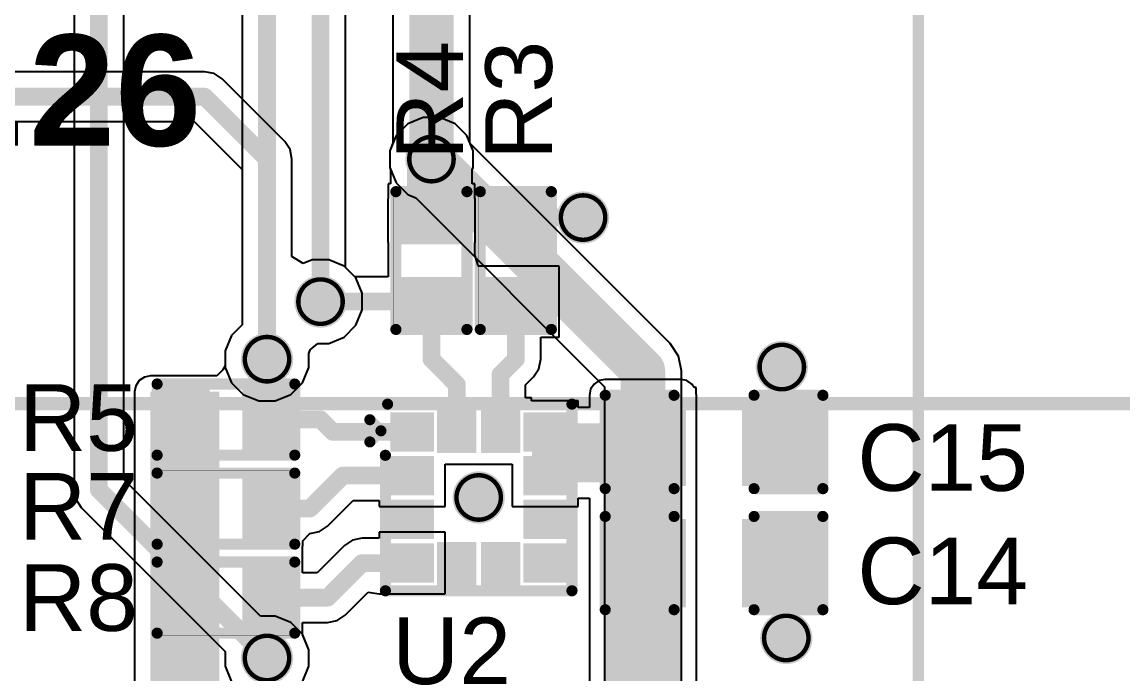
# Model space of a CAD drawing. Header units: inches. Extents: x -17 to 345, y -18 to 43.
# Drawn here: x -10.25 to 2.34, y -11.21 to -3.76 of the extents above; entities that cross this region are included whole.
import ezdxf

# ---------------------------------------------------------------- set-up
doc = ezdxf.new("R2010")
doc.units = ezdxf.units.IN
for name, color, linetype in [('Board Outline', 216, 'Continuous'), ('Bottom Layer', 5, 'Continuous'), ('Bottom Overlay', 54, 'Continuous'), ('Drill Drawing', 1, 'Continuous'), ('Mechanical 1', 6, 'Continuous'), ('Top Layer', 1, 'Continuous'), ('Top Overlay', 2, 'Continuous'), ('Top Paste', 8, 'Continuous'), ('Top Solder', 216, 'Continuous'), ('Via Holes', 16, 'Continuous')]:
    doc.layers.add(name, color=color, linetype=linetype)
doc.styles.add('Arial', font='', dxfattribs={"height": 0.2})
doc.styles.add('Arial_Bold', font='', dxfattribs={"height": 0.2})
doc.styles.get('Arial').set_extended_font_data('Arial')
doc.styles.get('Arial_Bold').set_extended_font_data('Arial', bold=True)

msp = doc.modelspace()

# ---------------------------------------------------------------- hatches: boundary and pattern name
at = {"layer": 'Bottom Layer'}
h = msp.add_hatch(color=5, dxfattribs=at)
edge = h.paths.add_edge_path()
edge.add_arc((-5.569, -5.326), 0.3, 0, 360)
h = msp.add_hatch(color=5, dxfattribs=at)
edge = h.paths.add_edge_path()
edge.add_arc((-3.835, -5.994), 0.3, 0, 360)
h = msp.add_hatch(color=5, dxfattribs=at)
edge = h.paths.add_edge_path()
edge.add_arc((-6.838, -6.955), 0.3, 0, 360)
h = msp.add_hatch(color=5, dxfattribs=at)
edge = h.paths.add_edge_path()
edge.add_arc((-7.45, -7.613), 0.3, 0, 360)
h = msp.add_hatch(color=5, dxfattribs=at)
edge = h.paths.add_edge_path()
edge.add_arc((-1.562, -7.703), 0.3, 0, 360)
h = msp.add_hatch(color=5, dxfattribs=at)
edge = h.paths.add_edge_path()
edge.add_arc((-5.029, -9.194), 0.3, 0, 360)
h = msp.add_hatch(color=5, dxfattribs=at)
edge = h.paths.add_edge_path()
edge.add_arc((-1.511, -10.8), 0.3, 0, 360)
h = msp.add_hatch(color=5, dxfattribs=at)
edge = h.paths.add_edge_path()
edge.add_arc((-7.45, -11.029), 0.3, 0, 360)
at = {"layer": 'Top Layer'}
h = msp.add_hatch(color=1, dxfattribs=at)
edge = h.paths.add_edge_path()
edge.add_arc((-5.569, -5.326), 0.3, 0, 360)
for points in [[(-5.887, -6.269), (-5.252, -6.269), (-5.252, -5.787), (-5.887, -5.787)], [(-5.887, -5.787), (-5.252, -5.787), (-5.252, -6.244), (-5.887, -6.244)], [(-4.922, -5.787), (-4.287, -5.787), (-4.287, -6.244), (-4.922, -6.244)], [(-5.887, -6.727), (-5.252, -6.727), (-5.252, -7.184), (-5.887, -7.184)], [(-4.922, -6.727), (-4.287, -6.727), (-4.287, -7.184), (-4.922, -7.184)], [(-8.783, -12.319), (-7.996, -12.319), (-7.996, -7.986), (-8.783, -7.986)], [(-8.618, -8.621), (-8.618, -7.986), (-8.161, -7.986), (-8.161, -8.621)], [(-7.678, -8.621), (-7.678, -7.986), (-7.221, -7.986), (-7.221, -8.621)], [(-3.581, -12.319), (-2.718, -12.319), (-2.718, -8.026), (-3.581, -8.026)], [(-3.48, -9.004), (-3.48, -8.115), (-2.718, -8.115), (-2.718, -9.004)], [(-1.956, -9.004), (-1.956, -8.115), (-1.194, -8.115), (-1.194, -9.004)], [(-5.989, -8.269), (-5.589, -8.269), (-5.589, -8.619), (-5.989, -8.619)], [(-5.454, -8.234), (-5.104, -8.234), (-5.104, -8.634), (-5.454, -8.634)], [(-4.954, -8.234), (-4.604, -8.234), (-4.604, -8.634), (-4.954, -8.634)], [(-4.469, -8.269), (-4.069, -8.269), (-4.069, -8.619), (-4.469, -8.619)], [(-4.418, -9.02), (-2.718, -9.02), (-2.718, -8.345), (-4.418, -8.345)], [(-5.989, -8.769), (-5.589, -8.769), (-5.589, -9.119), (-5.989, -9.119)], [(-4.469, -8.769), (-4.069, -8.769), (-4.069, -9.119), (-4.469, -9.119)], [(-8.161, -9.004), (-8.161, -9.639), (-8.618, -9.639), (-8.618, -9.004)], [(-7.221, -9.004), (-7.221, -9.639), (-7.678, -9.639), (-7.678, -9.004)], [(-5.989, -9.269), (-5.589, -9.269), (-5.589, -9.619), (-5.989, -9.619)], [(-4.469, -9.269), (-4.069, -9.269), (-4.069, -9.619), (-4.469, -9.619)], [(-2.718, -9.5), (-2.718, -10.389), (-3.48, -10.389), (-3.48, -9.5)], [(-1.194, -9.5), (-1.194, -10.389), (-1.956, -10.389), (-1.956, -9.5)], [(-5.989, -9.769), (-5.589, -9.769), (-5.589, -10.119), (-5.989, -10.119)], [(-5.454, -9.754), (-5.104, -9.754), (-5.104, -10.154), (-5.454, -10.154)], [(-4.954, -9.754), (-4.604, -9.754), (-4.604, -10.154), (-4.954, -10.154)], [(-4.469, -9.769), (-4.069, -9.769), (-4.069, -10.119), (-4.469, -10.119)], [(-8.618, -10.656), (-8.618, -10.021), (-8.161, -10.021), (-8.161, -10.656)], [(-7.678, -10.656), (-7.678, -10.021), (-7.221, -10.021), (-7.221, -10.656)]]:
    msp.add_hatch(color=1, dxfattribs=at).paths.add_polyline_path(points)
h = msp.add_hatch(color=1, dxfattribs=at)
edge = h.paths.add_edge_path()
edge.add_arc((-3.835, -5.994), 0.3, 0, 360)
h = msp.add_hatch(color=1, dxfattribs=at)
edge = h.paths.add_edge_path()
edge.add_arc((-6.838, -6.955), 0.3, 0, 360)
h = msp.add_hatch(color=1, dxfattribs=at)
edge = h.paths.add_edge_path()
edge.add_arc((-7.45, -7.613), 0.3, 0, 360)
h = msp.add_hatch(color=1, dxfattribs=at)
edge = h.paths.add_edge_path()
edge.add_arc((-1.562, -7.703), 0.3, 0, 360)
h = msp.add_hatch(color=1, dxfattribs=at)
edge = h.paths.add_edge_path()
edge.add_arc((-5.029, -9.194), 0.3, 0, 360)
h = msp.add_hatch(color=1, dxfattribs=at)
edge = h.paths.add_edge_path()
edge.add_arc((-1.511, -10.8), 0.3, 0, 360)
h = msp.add_hatch(color=1, dxfattribs=at)
edge = h.paths.add_edge_path()
edge.add_arc((-7.45, -11.029), 0.3, 0, 360)
at = {"layer": 'Top Paste'}
for points in [[(-5.887, -5.787), (-5.252, -5.787), (-5.252, -6.244), (-5.887, -6.244)], [(-4.922, -5.787), (-4.287, -5.787), (-4.287, -6.244), (-4.922, -6.244)], [(-5.887, -6.727), (-5.252, -6.727), (-5.252, -7.184), (-5.887, -7.184)], [(-4.922, -6.727), (-4.287, -6.727), (-4.287, -7.184), (-4.922, -7.184)], [(-8.618, -8.621), (-8.618, -7.986), (-8.161, -7.986), (-8.161, -8.621)], [(-7.678, -8.621), (-7.678, -7.986), (-7.221, -7.986), (-7.221, -8.621)], [(-3.48, -9.004), (-3.48, -8.115), (-2.718, -8.115), (-2.718, -9.004)], [(-1.956, -9.004), (-1.956, -8.115), (-1.194, -8.115), (-1.194, -9.004)], [(-5.989, -8.269), (-5.589, -8.269), (-5.589, -8.619), (-5.989, -8.619)], [(-5.454, -8.234), (-5.104, -8.234), (-5.104, -8.634), (-5.454, -8.634)], [(-4.954, -8.234), (-4.604, -8.234), (-4.604, -8.634), (-4.954, -8.634)], [(-4.469, -8.269), (-4.069, -8.269), (-4.069, -8.619), (-4.469, -8.619)], [(-5.989, -8.769), (-5.589, -8.769), (-5.589, -9.119), (-5.989, -9.119)], [(-4.469, -8.769), (-4.069, -8.769), (-4.069, -9.119), (-4.469, -9.119)], [(-8.161, -9.004), (-8.161, -9.639), (-8.618, -9.639), (-8.618, -9.004)], [(-7.221, -9.004), (-7.221, -9.639), (-7.678, -9.639), (-7.678, -9.004)], [(-5.989, -9.269), (-5.589, -9.269), (-5.589, -9.619), (-5.989, -9.619)], [(-4.469, -9.269), (-4.069, -9.269), (-4.069, -9.619), (-4.469, -9.619)], [(-2.718, -9.5), (-2.718, -10.389), (-3.48, -10.389), (-3.48, -9.5)], [(-1.194, -9.5), (-1.194, -10.389), (-1.956, -10.389), (-1.956, -9.5)], [(-5.989, -9.769), (-5.589, -9.769), (-5.589, -10.119), (-5.989, -10.119)], [(-5.454, -9.754), (-5.104, -9.754), (-5.104, -10.154), (-5.454, -10.154)], [(-4.954, -9.754), (-4.604, -9.754), (-4.604, -10.154), (-4.954, -10.154)], [(-4.469, -9.769), (-4.069, -9.769), (-4.069, -10.119), (-4.469, -10.119)], [(-8.618, -10.656), (-8.618, -10.021), (-8.161, -10.021), (-8.161, -10.656)], [(-7.678, -10.656), (-7.678, -10.021), (-7.221, -10.021), (-7.221, -10.656)]]:
    msp.add_hatch(color=8, dxfattribs=at).paths.add_polyline_path(points)
at = {"layer": 'Top Solder'}
for points in [[(-5.942, -5.732), (-5.197, -5.732), (-5.197, -6.299), (-5.942, -6.299)], [(-4.977, -5.732), (-4.232, -5.732), (-4.232, -6.299), (-4.977, -6.299)], [(-5.942, -6.672), (-5.197, -6.672), (-5.197, -7.239), (-5.942, -7.239)], [(-4.977, -6.672), (-4.232, -6.672), (-4.232, -7.239), (-4.977, -7.239)], [(-8.673, -8.676), (-8.673, -7.931), (-8.106, -7.931), (-8.106, -8.676)], [(-7.733, -8.676), (-7.733, -7.931), (-7.166, -7.931), (-7.166, -8.676)], [(-3.54, -9.064), (-3.54, -8.055), (-2.658, -8.055), (-2.658, -9.064)], [(-2.016, -9.064), (-2.016, -8.055), (-1.134, -8.055), (-1.134, -9.064)], [(-5.504, -8.184), (-5.054, -8.184), (-5.054, -8.684), (-5.504, -8.684)], [(-5.004, -8.184), (-4.554, -8.184), (-4.554, -8.684), (-5.004, -8.684)], [(-6.039, -8.219), (-5.539, -8.219), (-5.539, -8.669), (-6.039, -8.669)], [(-4.519, -8.219), (-4.019, -8.219), (-4.019, -8.669), (-4.519, -8.669)], [(-6.039, -8.719), (-5.539, -8.719), (-5.539, -9.169), (-6.039, -9.169)], [(-4.519, -8.719), (-4.019, -8.719), (-4.019, -9.169), (-4.519, -9.169)], [(-8.106, -8.949), (-8.106, -9.694), (-8.673, -9.694), (-8.673, -8.949)], [(-7.166, -8.949), (-7.166, -9.694), (-7.733, -9.694), (-7.733, -8.949)], [(-6.039, -9.219), (-5.539, -9.219), (-5.539, -9.669), (-6.039, -9.669)], [(-4.519, -9.219), (-4.019, -9.219), (-4.019, -9.669), (-4.519, -9.669)], [(-2.658, -9.44), (-2.658, -10.449), (-3.54, -10.449), (-3.54, -9.44)], [(-1.134, -9.44), (-1.134, -10.449), (-2.016, -10.449), (-2.016, -9.44)], [(-6.039, -9.719), (-5.539, -9.719), (-5.539, -10.169), (-6.039, -10.169)], [(-5.504, -9.704), (-5.054, -9.704), (-5.054, -10.204), (-5.504, -10.204)], [(-5.004, -9.704), (-4.554, -9.704), (-4.554, -10.204), (-5.004, -10.204)], [(-4.519, -9.719), (-4.019, -9.719), (-4.019, -10.169), (-4.519, -10.169)], [(-8.673, -10.711), (-8.673, -9.966), (-8.106, -9.966), (-8.106, -10.711)], [(-7.733, -10.711), (-7.733, -9.966), (-7.166, -9.966), (-7.166, -10.711)]]:
    msp.add_hatch(color=216, dxfattribs=at).paths.add_polyline_path(points)
at = {"layer": 'Via Holes'}
h = msp.add_hatch(color=7, dxfattribs=at)
edge = h.paths.add_edge_path()
edge.add_arc((-5.569, -5.326), 0.15, 0, 360)
h = msp.add_hatch(color=7, dxfattribs=at)
edge = h.paths.add_edge_path()
edge.add_arc((-3.835, -5.994), 0.15, 0, 360)
h = msp.add_hatch(color=7, dxfattribs=at)
edge = h.paths.add_edge_path()
edge.add_arc((-6.838, -6.955), 0.15, 0, 360)
h = msp.add_hatch(color=7, dxfattribs=at)
edge = h.paths.add_edge_path()
edge.add_arc((-7.45, -7.613), 0.15, 0, 360)
h = msp.add_hatch(color=7, dxfattribs=at)
edge = h.paths.add_edge_path()
edge.add_arc((-1.562, -7.703), 0.15, 0, 360)
h = msp.add_hatch(color=7, dxfattribs=at)
edge = h.paths.add_edge_path()
edge.add_arc((-5.029, -9.194), 0.15, 0, 360)
h = msp.add_hatch(color=7, dxfattribs=at)
edge = h.paths.add_edge_path()
edge.add_arc((-1.511, -10.8), 0.15, 0, 360)
h = msp.add_hatch(color=7, dxfattribs=at)
edge = h.paths.add_edge_path()
edge.add_arc((-7.45, -11.029), 0.15, 0, 360)

# ---------------------------------------------------------------- linework, layer by layer
at = {"layer": 'Board Outline'}
msp.add_lwpolyline([(16.5, 0, 0.076, 0.076, 1), (-16.5, 0, 0.076, 0.076, 1)], format="xyseb", close=True, dxfattribs=at)
at = {"layer": 'Bottom Layer'}
for p, q in [((-7.735, 6.188), (-7.735, -7.222)), ((-6.01, 1.136), (-6.01, -5.141)), ((-5.129, -5.141), (-5.129, 0.954)), ((-9.657, -2.651), (-9.657, -9.106)), ((-9.088, -8.988), (-9.088, -2.651)), ((-6.553, -6.564), (-6.553, -3.117)), ((-6.01, -5.141), (-6.047, -5.231)), ((-5.127, -5.146), (-5.129, -5.141)), ((-2.838, -7.435), (-5.127, -5.146)), ((-6.047, -5.231), (-6.047, -5.421)), ((-6.047, -5.421), (-5.974, -5.597)), ((-5.974, -5.597), (-5.84, -5.731)), ((-5.84, -5.731), (-5.749, -5.769)), ((-5.749, -5.769), (-3.59, -7.928)), ((-6.433, -6.685), (-6.553, -6.564)), ((-6.36, -6.86), (-6.433, -6.685)), ((-6.36, -7.05), (-6.36, -6.86)), ((-6.433, -7.226), (-6.36, -7.05)), ((-7.735, -7.222), (-7.855, -7.343)), ((-6.568, -7.36), (-6.433, -7.226)), ((-7.855, -7.343), (-7.928, -7.518)), ((-6.743, -7.433), (-6.568, -7.36)), ((-7.928, -7.518), (-7.928, -7.708)), ((-6.972, -7.55), (-6.957, -7.506)), ((-6.972, -7.708), (-6.972, -7.55)), ((-6.957, -7.506), (-6.87, -7.433)), ((-6.87, -7.433), (-6.743, -7.433)), ((-2.743, -7.578), (-2.838, -7.435)), ((-2.709, -7.746), (-2.743, -7.578)), ((-7.928, -7.708), (-7.855, -7.884)), ((-7.045, -7.884), (-6.972, -7.708)), ((-2.709, -11.396), (-2.709, -7.746)), ((-7.855, -7.884), (-7.721, -8.018)), ((-7.179, -8.018), (-7.045, -7.884)), ((-3.59, -7.928), (-3.59, -11.651)), ((-7.721, -8.018), (-7.545, -8.091)), ((-7.355, -8.091), (-7.179, -8.018)), ((-7.545, -8.091), (-7.355, -8.091)), ((-7.525, -10.551), (-9.088, -8.988)), ((-9.657, -9.106), (-9.657, -9.106)), ((-9.657, -9.106), (-9.636, -9.215)), ((-9.636, -9.215), (-9.574, -9.308)), ((-9.574, -9.308), (-7.928, -10.954)), ((-7.355, -10.551), (-7.525, -10.551)), ((-7.179, -10.624), (-7.355, -10.551)), ((-7.045, -10.758), (-7.179, -10.624)), ((-6.972, -10.934), (-7.045, -10.758)), ((-7.928, -10.954), (-7.928, -11.124)), ((-6.972, -11.124), (-6.972, -10.934)), ((-7.928, -11.124), (-7.855, -11.3)), ((-7.045, -11.3), (-6.972, -11.124))]:
    msp.add_line(p, q, dxfattribs=at)
for points in [[(-7.45, -7.613, 0.203, 0.203, 0), (-7.45, 6.579, 0.203, 0.203, 0)], [(-5.569, -5.289, 0.508, 0.508, 0), (-5.569, 1.136, 0.508, 0.508, 0)], [(-9.373, -9.106, 0.203, 0.203, 0), (-9.373, -2.261, 0.203, 0.203, 0)], [(-6.838, -6.848, 0.203, 0.203, 0), (-6.838, -3.117, 0.203, 0.203, 0)], [(-5.588, -5.308, 0.508, 0.508, 0), (-5.569, -5.289, 0.508, 0.508, 0)], [(-5.588, -5.308, 0.508, 0.508, 0), (-5.569, -5.326, 0.508, 0.508, 0)], [(-5.569, -5.326, 0.508, 0.508, 0), (-3.15, -7.746, 0.508, 0.508, 0)], [(-6.838, -6.955, 0.203, 0.203, 0), (-6.838, -6.848, 0.203, 0.203, 0)], [(-3.15, -11.836, 0.508, 0.508, 0), (-3.15, -7.746, 0.508, 0.508, 0)], [(-9.373, -9.106, 0.203, 0.203, 0), (-7.45, -11.029, 0.203, 0.203, 0)]]:
    msp.add_lwpolyline(points, format="xyseb", dxfattribs=at)
for points in [[(-5.696, -5.289, 0.254, 0.254, 1), (-5.442, -5.289, 0.254, 0.254, 1)], [(-5.696, -5.289, 0.254, 0.254, 1), (-5.442, -5.289, 0.254, 0.254, 1)], [(-5.715, -5.308, 0.254, 0.254, 1), (-5.461, -5.308, 0.254, 0.254, 1)], [(-5.715, -5.308, 0.254, 0.254, 1), (-5.461, -5.308, 0.254, 0.254, 1)], [(-5.696, -5.326, 0.254, 0.254, 1), (-5.442, -5.326, 0.254, 0.254, 1)], [(-5.696, -5.326, 0.254, 0.254, 1), (-5.442, -5.326, 0.254, 0.254, 1)], [(-6.889, -6.848, 0.102, 0.102, 1), (-6.787, -6.848, 0.102, 0.102, 1)], [(-6.889, -6.848, 0.102, 0.102, 1), (-6.787, -6.848, 0.102, 0.102, 1)], [(-6.889, -6.955, 0.102, 0.102, 1), (-6.787, -6.955, 0.102, 0.102, 1)], [(-7.501, -7.613, 0.102, 0.102, 1), (-7.399, -7.613, 0.102, 0.102, 1)], [(-3.277, -7.746, 0.254, 0.254, 1), (-3.023, -7.746, 0.254, 0.254, 1)], [(-3.277, -7.746, 0.254, 0.254, 1), (-3.023, -7.746, 0.254, 0.254, 1)], [(-9.423, -9.106, 0.102, 0.102, 1), (-9.322, -9.106, 0.102, 0.102, 1)], [(-9.423, -9.106, 0.102, 0.102, 1), (-9.322, -9.106, 0.102, 0.102, 1)], [(-7.501, -11.029, 0.102, 0.102, 1), (-7.399, -11.029, 0.102, 0.102, 1)]]:
    msp.add_lwpolyline(points, format="xyseb", close=True, dxfattribs=at)
at = {"layer": 'Bottom Overlay'}
msp.add_lwpolyline([(-11.286, -8.122, 0.152, 0.152, 0), (10.967, -8.122, 0.152, 0.152, 0)], format="xyseb", dxfattribs=at)
at = {"layer": 'Drill Drawing'}
for points in [[(-5.315, -5.326, 0.0508, 0.0508, 1), (-5.823, -5.326, 0.0508, 0.0508, 1)], [(-5.836, -5.326, 0.0254, 0.0254, 1), (-5.811, -5.326, 0.0254, 0.0254, 1)], [(-5.328, -5.326, 0.0254, 0.0254, 1), (-5.303, -5.326, 0.0254, 0.0254, 1)], [(-3.581, -5.994, 0.0508, 0.0508, 1), (-4.089, -5.994, 0.0508, 0.0508, 1)], [(-4.102, -5.994, 0.0254, 0.0254, 1), (-4.077, -5.994, 0.0254, 0.0254, 1)], [(-3.594, -5.994, 0.0254, 0.0254, 1), (-3.569, -5.994, 0.0254, 0.0254, 1)], [(-6.584, -6.955, 0.0508, 0.0508, 1), (-7.092, -6.955, 0.0508, 0.0508, 1)], [(-7.105, -6.955, 0.0254, 0.0254, 1), (-7.08, -6.955, 0.0254, 0.0254, 1)], [(-6.597, -6.955, 0.0254, 0.0254, 1), (-6.572, -6.955, 0.0254, 0.0254, 1)], [(-7.196, -7.613, 0.0508, 0.0508, 1), (-7.704, -7.613, 0.0508, 0.0508, 1)], [(-1.308, -7.703, 0.0508, 0.0508, 1), (-1.816, -7.703, 0.0508, 0.0508, 1)], [(-7.717, -7.613, 0.0254, 0.0254, 1), (-7.691, -7.613, 0.0254, 0.0254, 1)], [(-7.209, -7.613, 0.0254, 0.0254, 1), (-7.183, -7.613, 0.0254, 0.0254, 1)], [(-1.829, -7.703, 0.0254, 0.0254, 1), (-1.803, -7.703, 0.0254, 0.0254, 1)], [(-1.321, -7.703, 0.0254, 0.0254, 1), (-1.295, -7.703, 0.0254, 0.0254, 1)], [(-4.775, -9.194, 0.0508, 0.0508, 1), (-5.283, -9.194, 0.0508, 0.0508, 1)], [(-5.296, -9.194, 0.0254, 0.0254, 1), (-5.27, -9.194, 0.0254, 0.0254, 1)], [(-4.788, -9.194, 0.0254, 0.0254, 1), (-4.762, -9.194, 0.0254, 0.0254, 1)], [(-1.257, -10.8, 0.0508, 0.0508, 1), (-1.765, -10.8, 0.0508, 0.0508, 1)], [(-7.196, -11.029, 0.0508, 0.0508, 1), (-7.704, -11.029, 0.0508, 0.0508, 1)], [(-1.778, -10.8, 0.0254, 0.0254, 1), (-1.753, -10.8, 0.0254, 0.0254, 1)], [(-1.27, -10.8, 0.0254, 0.0254, 1), (-1.245, -10.8, 0.0254, 0.0254, 1)], [(-7.717, -11.029, 0.0254, 0.0254, 1), (-7.691, -11.029, 0.0254, 0.0254, 1)], [(-7.209, -11.029, 0.0254, 0.0254, 1), (-7.183, -11.029, 0.0254, 0.0254, 1)]]:
    msp.add_lwpolyline(points, format="xyseb", close=True, dxfattribs=at)
at = {"layer": 'Mechanical 1'}
msp.add_lwpolyline([(0, -17.5, 0.127, 0.127, 0), (0, 0, 0.127, 0.127, 0)], format="xyseb", dxfattribs=at)
at = {"layer": 'Top Layer'}
for p, q in [((-8.164, -4.327), (-13.357, -4.327)), ((-8.055, -4.349), (-8.164, -4.327)), ((-8.164, -4.327), (-8.164, -4.327)), ((-7.963, -4.41), (-8.055, -4.349)), ((-7.248, -5.125), (-7.963, -4.41)), ((-13.357, -4.897), (-8.282, -4.897)), ((-8.282, -4.897), (-7.735, -5.444)), ((-5.664, -4.849), (-5.84, -4.921)), ((-5.474, -4.849), (-5.664, -4.849)), ((-5.299, -4.921), (-5.474, -4.849)), ((-5.84, -4.921), (-5.974, -5.056)), ((-5.164, -5.056), (-5.299, -4.921)), ((-7.187, -5.217), (-7.248, -5.125)), ((-7.248, -5.125), (-7.248, -5.125)), ((-5.974, -5.056), (-6.047, -5.231)), ((-5.092, -5.231), (-5.164, -5.056)), ((-7.165, -5.326), (-7.187, -5.217)), ((-6.047, -5.231), (-6.047, -5.421)), ((-5.092, -5.421), (-5.092, -5.231)), ((-7.165, -6.44), (-7.165, -5.326)), ((-7.735, -5.444), (-7.735, -7.222)), ((-6.047, -5.421), (-6.036, -5.449)), ((-6.036, -5.449), (-6.036, -5.609)), ((-5.103, -5.449), (-5.092, -5.421)), ((-5.103, -5.609), (-5.103, -5.449)), ((-6.036, -5.609), (-6.065, -5.609)), ((-6.065, -5.609), (-6.065, -5.769)), ((-5.074, -5.609), (-5.103, -5.609)), ((-5.074, -5.769), (-5.074, -5.609)), ((-6.065, -5.769), (-6.068, -5.787)), ((-6.068, -5.787), (-6.068, -6.269)), ((-5.071, -5.787), (-5.074, -5.769)), ((-5.071, -6.269), (-5.071, -5.787)), ((-6.068, -6.269), (-6.065, -6.287)), ((-6.065, -6.287), (-6.065, -6.422)), ((-5.074, -6.287), (-5.071, -6.269)), ((-5.074, -6.422), (-5.074, -6.287)), ((-6.065, -6.422), (-6.065, -6.422)), ((-6.065, -6.422), (-6.065, -6.422)), ((-6.065, -6.422), (-6.065, -6.549)), ((-5.036, -6.543), (-5.074, -6.422)), ((-5.074, -6.422), (-5.074, -6.422)), ((-5.074, -6.422), (-5.074, -6.422)), ((-7.038, -6.521), (-7.165, -6.44)), ((-6.933, -6.477), (-7.038, -6.521)), ((-6.743, -6.477), (-6.933, -6.477)), ((-6.568, -6.55), (-6.743, -6.477)), ((-5.032, -6.549), (-5.036, -6.543)), ((-6.447, -6.67), (-6.568, -6.55)), ((-6.065, -6.67), (-6.447, -6.67)), ((-6.065, -6.549), (-6.065, -6.549)), ((-6.065, -6.549), (-6.065, -6.67)), ((-4.109, -6.549), (-5.032, -6.549)), ((-4.109, -7.362), (-4.109, -6.549)), ((-7.735, -7.222), (-7.855, -7.343)), ((-7.855, -7.343), (-7.928, -7.518)), ((-4.319, -7.613), (-4.319, -7.362)), ((-4.319, -7.362), (-4.109, -7.362)), ((-7.928, -7.518), (-7.928, -7.689)), ((-4.341, -7.722), (-4.319, -7.613)), ((-4.319, -7.613), (-4.319, -7.613)), ((-8.783, -7.805), (-8.853, -7.818)), ((-8.025, -7.805), (-8.783, -7.805)), ((-7.955, -7.736), (-8.025, -7.805)), ((-7.928, -7.689), (-7.955, -7.736)), ((-4.403, -7.815), (-4.341, -7.722)), ((-8.951, -7.916), (-8.965, -7.986)), ((-8.912, -7.858), (-8.951, -7.916)), ((-8.853, -7.818), (-8.912, -7.858)), ((-4.494, -7.906), (-4.403, -7.815)), ((-4.494, -8.056), (-4.494, -7.906)), ((-3.71, -7.898), (-3.749, -7.956)), ((-3.651, -7.858), (-3.71, -7.898)), ((-3.581, -7.844), (-3.651, -7.858)), ((-2.718, -7.844), (-3.581, -7.844)), ((-2.648, -7.858), (-2.718, -7.844)), ((-2.59, -7.898), (-2.648, -7.858)), ((-2.563, -7.937), (-2.59, -7.898)), ((-8.965, -7.986), (-8.965, -11.608)), ((-4.426, -8.056), (-4.494, -8.056)), ((-4.426, -8.091), (-4.426, -8.056)), ((-3.749, -7.956), (-3.763, -8.026)), ((-3.763, -8.026), (-3.763, -8.164)), ((-2.54, -7.937), (-2.563, -7.937)), ((-2.54, -8.008), (-2.54, -7.937)), ((-2.537, -8.026), (-2.54, -8.008)), ((-2.537, -12.319), (-2.537, -8.026)), ((-3.891, -8.091), (-4.426, -8.091)), ((-3.891, -8.164), (-3.891, -8.091)), ((-3.763, -8.164), (-3.891, -8.164)), ((-5.411, -9.297), (-5.411, -8.812)), ((-5.411, -8.812), (-4.647, -8.812)), ((-4.647, -8.812), (-4.647, -9.297)), ((-6.758, -9.523), (-6.464, -9.229)), ((-6.464, -9.229), (-6.167, -9.229)), ((-6.167, -9.229), (-6.167, -9.297)), ((-6.167, -9.297), (-5.411, -9.297)), ((-4.647, -9.297), (-3.891, -9.297)), ((-3.891, -9.297), (-3.891, -9.202)), ((-3.891, -9.202), (-3.763, -9.202)), ((-3.763, -9.202), (-3.763, -11.427)), ((-6.85, -9.584), (-6.758, -9.523)), ((-7.043, -9.816), (-7.042, -9.69)), ((-7.042, -9.69), (-6.959, -9.606)), ((-6.959, -9.606), (-6.85, -9.584)), ((-6.472, -9.681), (-6.564, -9.743)), ((-6.363, -9.659), (-6.472, -9.681)), ((-6.167, -9.659), (-6.363, -9.659)), ((-6.363, -9.659), (-6.363, -9.659)), ((-5.411, -9.591), (-6.167, -9.591)), ((-6.167, -9.591), (-6.167, -9.659)), ((-5.411, -10.297), (-5.411, -9.591)), ((-7.043, -9.844), (-7.043, -9.816)), ((-6.564, -9.743), (-6.875, -10.054)), ((-6.564, -9.743), (-6.564, -9.743)), ((-7.043, -10.054), (-7.043, -9.844)), ((-7.043, -9.844), (-7.043, -9.844)), ((-6.875, -10.054), (-7.043, -10.054)), ((-6.556, -10.54), (-6.294, -10.278)), ((-6.294, -10.278), (-6.167, -10.297)), ((-6.167, -10.297), (-6.167, -10.297)), ((-6.167, -10.297), (-5.411, -10.297)), ((-6.648, -10.602), (-6.556, -10.54)), ((-7.043, -10.762), (-7.043, -10.624)), ((-7.043, -10.624), (-6.757, -10.624)), ((-6.757, -10.624), (-6.648, -10.602)), ((-6.757, -10.624), (-6.757, -10.624)), ((-6.972, -10.934), (-7.043, -10.762)), ((-6.972, -11.124), (-6.972, -10.934)), ((-7.045, -11.3), (-6.972, -11.124))]:
    msp.add_line(p, q, dxfattribs=at)
for points in [[(-14.034, -4.612, 0.203, 0.203, 0), (-8.164, -4.612, 0.203, 0.203, 0)], [(-8.164, -4.612, 0.203, 0.203, 0), (-7.45, -5.326, 0.203, 0.203, 0)], [(-5.569, -5.994, 0.559, 0.559, 0), (-5.569, -5.326, 0.559, 0.559, 0)], [(-7.45, -7.613, 0.203, 0.203, 0), (-7.45, -5.326, 0.203, 0.203, 0)], [(-5.59, -6.015, 0.203, 0.203, 0), (-5.569, -5.994, 0.203, 0.203, 0)], [(-4.604, -6.015, 0.203, 0.203, 0), (-4.583, -5.994, 0.203, 0.203, 0)], [(-4.583, -5.994, 0.203, 0.203, 0), (-3.835, -5.994, 0.203, 0.203, 0)], [(-6.838, -6.955, 0.203, 0.203, 0), (-5.569, -6.955, 0.203, 0.203, 0)], [(-5.569, -7.613, 0.203, 0.203, 0), (-5.569, -6.955, 0.203, 0.203, 0)], [(-4.604, -7.613, 0.203, 0.203, 0), (-4.604, -6.955, 0.203, 0.203, 0)], [(-7.45, -8.303, 0.203, 0.203, 0), (-7.45, -7.613, 0.203, 0.203, 0)], [(-5.569, -7.613, 0.203, 0.203, 0), (-5.279, -7.904, 0.203, 0.203, 0)], [(-4.779, -7.788, 0.203, 0.203, 0), (-4.604, -7.613, 0.203, 0.203, 0)], [(-5.279, -8.434, 0.203, 0.203, 0), (-5.279, -7.904, 0.203, 0.203, 0)], [(-4.779, -8.434, 0.203, 0.203, 0), (-4.779, -7.788, 0.203, 0.203, 0)], [(-7.45, -8.303, 0.203, 0.203, 0), (-6.838, -8.303, 0.203, 0.203, 0)], [(-6.838, -8.303, 0.203, 0.203, 0), (-6.697, -8.444, 0.203, 0.203, 0)], [(-6.697, -8.444, 0.203, 0.203, 0), (-5.789, -8.444, 0.203, 0.203, 0)], [(-6.959, -9.321, 0.203, 0.203, 0), (-6.582, -8.944, 0.203, 0.203, 0)], [(-6.582, -8.944, 0.203, 0.203, 0), (-5.789, -8.944, 0.203, 0.203, 0)], [(-7.45, -9.321, 0.203, 0.203, 0), (-6.959, -9.321, 0.203, 0.203, 0)], [(-6.757, -10.339, 0.203, 0.203, 0), (-6.363, -9.944, 0.203, 0.203, 0)], [(-6.363, -9.944, 0.203, 0.203, 0), (-5.789, -9.944, 0.203, 0.203, 0)], [(-7.45, -11.029, 0.203, 0.203, 0), (-7.45, -10.339, 0.203, 0.203, 0)], [(-7.45, -10.339, 0.203, 0.203, 0), (-6.757, -10.339, 0.203, 0.203, 0)]]:
    msp.add_lwpolyline(points, format="xyseb", dxfattribs=at)
for points in [[(-8.215, -4.612, 0.102, 0.102, 1), (-8.114, -4.612, 0.102, 0.102, 1)], [(-8.215, -4.612, 0.102, 0.102, 1), (-8.114, -4.612, 0.102, 0.102, 1)], [(-5.709, -5.326, 0.279, 0.279, 1), (-5.43, -5.326, 0.279, 0.279, 1)], [(-7.501, -5.326, 0.102, 0.102, 1), (-7.399, -5.326, 0.102, 0.102, 1)], [(-7.501, -5.326, 0.102, 0.102, 1), (-7.399, -5.326, 0.102, 0.102, 1)], [(-5.709, -5.994, 0.279, 0.279, 1), (-5.43, -5.994, 0.279, 0.279, 1)], [(-5.641, -6.015, 0.102, 0.102, 1), (-5.54, -6.015, 0.102, 0.102, 1)], [(-5.62, -5.994, 0.102, 0.102, 1), (-5.519, -5.994, 0.102, 0.102, 1)], [(-4.655, -6.015, 0.102, 0.102, 1), (-4.553, -6.015, 0.102, 0.102, 1)], [(-4.634, -5.994, 0.102, 0.102, 1), (-4.532, -5.994, 0.102, 0.102, 1)], [(-4.634, -5.994, 0.102, 0.102, 1), (-4.532, -5.994, 0.102, 0.102, 1)], [(-3.886, -5.994, 0.102, 0.102, 1), (-3.785, -5.994, 0.102, 0.102, 1)], [(-6.889, -6.955, 0.102, 0.102, 1), (-6.787, -6.955, 0.102, 0.102, 1)], [(-5.62, -6.955, 0.102, 0.102, 1), (-5.519, -6.955, 0.102, 0.102, 1)], [(-5.62, -6.955, 0.102, 0.102, 1), (-5.519, -6.955, 0.102, 0.102, 1)], [(-4.655, -6.955, 0.102, 0.102, 1), (-4.553, -6.955, 0.102, 0.102, 1)], [(-7.501, -7.613, 0.102, 0.102, 1), (-7.399, -7.613, 0.102, 0.102, 1)], [(-7.501, -7.613, 0.102, 0.102, 1), (-7.399, -7.613, 0.102, 0.102, 1)], [(-5.62, -7.613, 0.102, 0.102, 1), (-5.519, -7.613, 0.102, 0.102, 1)], [(-5.62, -7.613, 0.102, 0.102, 1), (-5.519, -7.613, 0.102, 0.102, 1)], [(-4.655, -7.613, 0.102, 0.102, 1), (-4.553, -7.613, 0.102, 0.102, 1)], [(-4.655, -7.613, 0.102, 0.102, 1), (-4.553, -7.613, 0.102, 0.102, 1)], [(-5.33, -7.904, 0.102, 0.102, 1), (-5.228, -7.904, 0.102, 0.102, 1)], [(-5.33, -7.904, 0.102, 0.102, 1), (-5.228, -7.904, 0.102, 0.102, 1)], [(-4.83, -7.788, 0.102, 0.102, 1), (-4.728, -7.788, 0.102, 0.102, 1)], [(-4.83, -7.788, 0.102, 0.102, 1), (-4.728, -7.788, 0.102, 0.102, 1)], [(-7.501, -8.303, 0.102, 0.102, 1), (-7.399, -8.303, 0.102, 0.102, 1)], [(-7.501, -8.303, 0.102, 0.102, 1), (-7.399, -8.303, 0.102, 0.102, 1)], [(-6.889, -8.303, 0.102, 0.102, 1), (-6.787, -8.303, 0.102, 0.102, 1)], [(-6.889, -8.303, 0.102, 0.102, 1), (-6.787, -8.303, 0.102, 0.102, 1)], [(-6.748, -8.444, 0.102, 0.102, 1), (-6.647, -8.444, 0.102, 0.102, 1)], [(-6.748, -8.444, 0.102, 0.102, 1), (-6.647, -8.444, 0.102, 0.102, 1)], [(-5.84, -8.444, 0.102, 0.102, 1), (-5.738, -8.444, 0.102, 0.102, 1)], [(-5.33, -8.434, 0.102, 0.102, 1), (-5.228, -8.434, 0.102, 0.102, 1)], [(-4.83, -8.434, 0.102, 0.102, 1), (-4.728, -8.434, 0.102, 0.102, 1)], [(-6.633, -8.944, 0.102, 0.102, 1), (-6.532, -8.944, 0.102, 0.102, 1)], [(-6.633, -8.944, 0.102, 0.102, 1), (-6.532, -8.944, 0.102, 0.102, 1)], [(-5.84, -8.944, 0.102, 0.102, 1), (-5.738, -8.944, 0.102, 0.102, 1)], [(-7.501, -9.321, 0.102, 0.102, 1), (-7.399, -9.321, 0.102, 0.102, 1)], [(-7.01, -9.321, 0.102, 0.102, 1), (-6.909, -9.321, 0.102, 0.102, 1)], [(-7.01, -9.321, 0.102, 0.102, 1), (-6.909, -9.321, 0.102, 0.102, 1)], [(-6.413, -9.944, 0.102, 0.102, 1), (-6.312, -9.944, 0.102, 0.102, 1)], [(-6.413, -9.944, 0.102, 0.102, 1), (-6.312, -9.944, 0.102, 0.102, 1)], [(-5.84, -9.944, 0.102, 0.102, 1), (-5.738, -9.944, 0.102, 0.102, 1)], [(-7.501, -10.339, 0.102, 0.102, 1), (-7.399, -10.339, 0.102, 0.102, 1)], [(-7.501, -10.339, 0.102, 0.102, 1), (-7.399, -10.339, 0.102, 0.102, 1)], [(-6.808, -10.339, 0.102, 0.102, 1), (-6.707, -10.339, 0.102, 0.102, 1)], [(-6.808, -10.339, 0.102, 0.102, 1), (-6.707, -10.339, 0.102, 0.102, 1)], [(-7.501, -11.029, 0.102, 0.102, 1), (-7.399, -11.029, 0.102, 0.102, 1)]]:
    msp.add_lwpolyline(points, format="xyseb", close=True, dxfattribs=at)
at = {"layer": 'Top Overlay'}
for points in [[(-5.976, -7.273, 0.127, 0.127, 0), (-5.976, -5.698, 0.127, 0.127, 0)], [(-5.976, -5.698, 0.127, 0.127, 0), (-5.163, -5.698, 0.127, 0.127, 0)], [(-5.163, -7.273, 0.127, 0.127, 0), (-5.163, -5.698, 0.127, 0.127, 0)], [(-5.011, -7.273, 0.127, 0.127, 0), (-5.011, -5.698, 0.127, 0.127, 0)], [(-5.011, -5.698, 0.127, 0.127, 0), (-4.198, -5.698, 0.127, 0.127, 0)], [(-4.198, -7.273, 0.127, 0.127, 0), (-4.198, -5.698, 0.127, 0.127, 0)], [(-6.001, -7.298, 0.00323, 0.00323, 0), (-6.001, -5.673, 0.00323, 0.00323, 0)], [(-5.036, -7.298, 0.00323, 0.00323, 0), (-5.036, -5.673, 0.00323, 0.00323, 0)], [(-5.976, -7.273, 0.127, 0.127, 0), (-5.163, -7.273, 0.127, 0.127, 0)], [(-5.011, -7.273, 0.127, 0.127, 0), (-4.198, -7.273, 0.127, 0.127, 0)], [(-8.707, -8.71, 0.127, 0.127, 0), (-8.707, -7.897, 0.127, 0.127, 0)], [(-8.707, -7.897, 0.127, 0.127, 0), (-7.132, -7.897, 0.127, 0.127, 0)], [(-7.132, -8.71, 0.127, 0.127, 0), (-7.132, -7.897, 0.127, 0.127, 0)], [(-3.581, -9.093, 0.127, 0.127, 0), (-3.581, -8.026, 0.127, 0.127, 0)], [(-3.581, -8.026, 0.127, 0.127, 0), (-2.794, -8.026, 0.127, 0.127, 0)], [(-1.88, -8.026, 0.127, 0.127, 0), (-1.092, -8.026, 0.127, 0.127, 0)], [(-1.092, -9.093, 0.127, 0.127, 0), (-1.092, -8.026, 0.127, 0.127, 0)], [(-6.07, -8.127, 0.127, 0.127, 0), (-3.962, -8.127, 0.127, 0.127, 0)], [(-3.962, -10.261, 0.127, 0.127, 0), (-3.962, -8.127, 0.127, 0.127, 0)], [(-6.274, -8.559, 0.127, 0.127, 0), (-6.274, -8.305, 0.127, 0.127, 0)], [(-6.274, -8.305, 0.127, 0.127, 0), (-6.147, -8.432, 0.127, 0.127, 0)], [(-6.274, -8.559, 0.127, 0.127, 0), (-6.147, -8.432, 0.127, 0.127, 0)], [(-8.707, -8.71, 0.127, 0.127, 0), (-7.132, -8.71, 0.127, 0.127, 0)], [(-6.096, -10.261, 0.127, 0.127, 0), (-6.096, -8.712, 0.127, 0.127, 0)], [(-8.733, -8.735, 0.00323, 0.00323, 0), (-7.107, -8.735, 0.00323, 0.00323, 0)], [(-8.707, -8.915, 0.127, 0.127, 0), (-7.132, -8.915, 0.127, 0.127, 0)], [(-8.707, -9.728, 0.127, 0.127, 0), (-8.707, -8.915, 0.127, 0.127, 0)], [(-8.733, -8.889, 0.00323, 0.00323, 0), (-7.107, -8.889, 0.00323, 0.00323, 0)], [(-7.132, -9.728, 0.127, 0.127, 0), (-7.132, -8.915, 0.127, 0.127, 0)], [(-3.581, -9.093, 0.127, 0.127, 0), (-2.794, -9.093, 0.127, 0.127, 0)], [(-1.88, -9.093, 0.127, 0.127, 0), (-1.092, -9.093, 0.127, 0.127, 0)], [(-3.581, -10.477, 0.127, 0.127, 0), (-3.581, -9.411, 0.127, 0.127, 0)], [(-3.581, -9.411, 0.127, 0.127, 0), (-2.794, -9.411, 0.127, 0.127, 0)], [(-1.88, -9.411, 0.127, 0.127, 0), (-1.092, -9.411, 0.127, 0.127, 0)], [(-1.092, -10.477, 0.127, 0.127, 0), (-1.092, -9.411, 0.127, 0.127, 0)], [(-8.707, -9.728, 0.127, 0.127, 0), (-7.132, -9.728, 0.127, 0.127, 0)], [(-8.707, -10.745, 0.127, 0.127, 0), (-8.707, -9.932, 0.127, 0.127, 0)], [(-8.707, -9.932, 0.127, 0.127, 0), (-7.132, -9.932, 0.127, 0.127, 0)], [(-7.132, -10.745, 0.127, 0.127, 0), (-7.132, -9.932, 0.127, 0.127, 0)], [(-6.096, -10.261, 0.127, 0.127, 0), (-3.962, -10.261, 0.127, 0.127, 0)], [(-3.581, -10.477, 0.127, 0.127, 0), (-2.794, -10.477, 0.127, 0.127, 0)], [(-1.88, -10.477, 0.127, 0.127, 0), (-1.092, -10.477, 0.127, 0.127, 0)], [(-8.707, -10.745, 0.127, 0.127, 0), (-7.132, -10.745, 0.127, 0.127, 0)], [(-8.733, -10.771, 0.00323, 0.00323, 0), (-7.107, -10.771, 0.00323, 0.00323, 0)]]:
    msp.add_lwpolyline(points, format="xyseb", dxfattribs=at)
for points in [[(-6.008, -5.698, 0.0635, 0.0635, 1), (-5.944, -5.698, 0.0635, 0.0635, 1)], [(-6.008, -5.698, 0.0635, 0.0635, 1), (-5.944, -5.698, 0.0635, 0.0635, 1)], [(-5.195, -5.698, 0.0635, 0.0635, 1), (-5.131, -5.698, 0.0635, 0.0635, 1)], [(-5.195, -5.698, 0.0635, 0.0635, 1), (-5.131, -5.698, 0.0635, 0.0635, 1)], [(-5.042, -5.698, 0.0635, 0.0635, 1), (-4.979, -5.698, 0.0635, 0.0635, 1)], [(-5.042, -5.698, 0.0635, 0.0635, 1), (-4.979, -5.698, 0.0635, 0.0635, 1)], [(-4.23, -5.698, 0.0635, 0.0635, 1), (-4.166, -5.698, 0.0635, 0.0635, 1)], [(-4.23, -5.698, 0.0635, 0.0635, 1), (-4.166, -5.698, 0.0635, 0.0635, 1)], [(-6.002, -5.673, 0.00161, 0.00161, 1), (-6, -5.673, 0.00161, 0.00161, 1)], [(-5.037, -5.673, 0.00161, 0.00161, 1), (-5.035, -5.673, 0.00161, 0.00161, 1)], [(-6.008, -7.273, 0.0635, 0.0635, 1), (-5.944, -7.273, 0.0635, 0.0635, 1)], [(-6.008, -7.273, 0.0635, 0.0635, 1), (-5.944, -7.273, 0.0635, 0.0635, 1)], [(-6.002, -7.298, 0.00161, 0.00161, 1), (-6, -7.298, 0.00161, 0.00161, 1)], [(-5.195, -7.273, 0.0635, 0.0635, 1), (-5.131, -7.273, 0.0635, 0.0635, 1)], [(-5.195, -7.273, 0.0635, 0.0635, 1), (-5.131, -7.273, 0.0635, 0.0635, 1)], [(-5.042, -7.273, 0.0635, 0.0635, 1), (-4.979, -7.273, 0.0635, 0.0635, 1)], [(-5.042, -7.273, 0.0635, 0.0635, 1), (-4.979, -7.273, 0.0635, 0.0635, 1)], [(-5.037, -7.298, 0.00161, 0.00161, 1), (-5.035, -7.298, 0.00161, 0.00161, 1)], [(-4.23, -7.273, 0.0635, 0.0635, 1), (-4.166, -7.273, 0.0635, 0.0635, 1)], [(-4.23, -7.273, 0.0635, 0.0635, 1), (-4.166, -7.273, 0.0635, 0.0635, 1)], [(-8.739, -7.897, 0.0635, 0.0635, 1), (-8.675, -7.897, 0.0635, 0.0635, 1)], [(-8.739, -7.897, 0.0635, 0.0635, 1), (-8.675, -7.897, 0.0635, 0.0635, 1)], [(-7.164, -7.897, 0.0635, 0.0635, 1), (-7.101, -7.897, 0.0635, 0.0635, 1)], [(-7.164, -7.897, 0.0635, 0.0635, 1), (-7.101, -7.897, 0.0635, 0.0635, 1)], [(-3.613, -8.026, 0.0635, 0.0635, 1), (-3.55, -8.026, 0.0635, 0.0635, 1)], [(-3.613, -8.026, 0.0635, 0.0635, 1), (-3.55, -8.026, 0.0635, 0.0635, 1)], [(-2.826, -8.026, 0.0635, 0.0635, 1), (-2.762, -8.026, 0.0635, 0.0635, 1)], [(-1.911, -8.026, 0.0635, 0.0635, 1), (-1.848, -8.026, 0.0635, 0.0635, 1)], [(-1.124, -8.026, 0.0635, 0.0635, 1), (-1.06, -8.026, 0.0635, 0.0635, 1)], [(-1.124, -8.026, 0.0635, 0.0635, 1), (-1.06, -8.026, 0.0635, 0.0635, 1)], [(-6.102, -8.127, 0.0635, 0.0635, 1), (-6.039, -8.127, 0.0635, 0.0635, 1)], [(-3.994, -8.127, 0.0635, 0.0635, 1), (-3.93, -8.127, 0.0635, 0.0635, 1)], [(-3.994, -8.127, 0.0635, 0.0635, 1), (-3.93, -8.127, 0.0635, 0.0635, 1)], [(-6.305, -8.305, 0.0635, 0.0635, 1), (-6.242, -8.305, 0.0635, 0.0635, 1)], [(-6.305, -8.305, 0.0635, 0.0635, 1), (-6.242, -8.305, 0.0635, 0.0635, 1)], [(-6.178, -8.432, 0.0635, 0.0635, 1), (-6.115, -8.432, 0.0635, 0.0635, 1)], [(-6.178, -8.432, 0.0635, 0.0635, 1), (-6.115, -8.432, 0.0635, 0.0635, 1)], [(-6.305, -8.559, 0.0635, 0.0635, 1), (-6.242, -8.559, 0.0635, 0.0635, 1)], [(-6.305, -8.559, 0.0635, 0.0635, 1), (-6.242, -8.559, 0.0635, 0.0635, 1)], [(-8.739, -8.71, 0.0635, 0.0635, 1), (-8.675, -8.71, 0.0635, 0.0635, 1)], [(-8.739, -8.71, 0.0635, 0.0635, 1), (-8.675, -8.71, 0.0635, 0.0635, 1)], [(-7.164, -8.71, 0.0635, 0.0635, 1), (-7.101, -8.71, 0.0635, 0.0635, 1)], [(-7.164, -8.71, 0.0635, 0.0635, 1), (-7.101, -8.71, 0.0635, 0.0635, 1)], [(-6.128, -8.712, 0.0635, 0.0635, 1), (-6.064, -8.712, 0.0635, 0.0635, 1)], [(-8.733, -8.735, 0.00161, 0.00161, 1), (-8.732, -8.735, 0.00161, 0.00161, 1)], [(-7.108, -8.735, 0.00161, 0.00161, 1), (-7.106, -8.735, 0.00161, 0.00161, 1)], [(-8.739, -8.915, 0.0635, 0.0635, 1), (-8.675, -8.915, 0.0635, 0.0635, 1)], [(-8.739, -8.915, 0.0635, 0.0635, 1), (-8.675, -8.915, 0.0635, 0.0635, 1)], [(-8.733, -8.889, 0.00161, 0.00161, 1), (-8.732, -8.889, 0.00161, 0.00161, 1)], [(-7.164, -8.915, 0.0635, 0.0635, 1), (-7.101, -8.915, 0.0635, 0.0635, 1)], [(-7.164, -8.915, 0.0635, 0.0635, 1), (-7.101, -8.915, 0.0635, 0.0635, 1)], [(-7.108, -8.889, 0.00161, 0.00161, 1), (-7.106, -8.889, 0.00161, 0.00161, 1)], [(-3.613, -9.093, 0.0635, 0.0635, 1), (-3.55, -9.093, 0.0635, 0.0635, 1)], [(-3.613, -9.093, 0.0635, 0.0635, 1), (-3.55, -9.093, 0.0635, 0.0635, 1)], [(-2.826, -9.093, 0.0635, 0.0635, 1), (-2.762, -9.093, 0.0635, 0.0635, 1)], [(-1.911, -9.093, 0.0635, 0.0635, 1), (-1.848, -9.093, 0.0635, 0.0635, 1)], [(-1.124, -9.093, 0.0635, 0.0635, 1), (-1.06, -9.093, 0.0635, 0.0635, 1)], [(-1.124, -9.093, 0.0635, 0.0635, 1), (-1.06, -9.093, 0.0635, 0.0635, 1)], [(-3.613, -9.411, 0.0635, 0.0635, 1), (-3.55, -9.411, 0.0635, 0.0635, 1)], [(-3.613, -9.411, 0.0635, 0.0635, 1), (-3.55, -9.411, 0.0635, 0.0635, 1)], [(-2.826, -9.411, 0.0635, 0.0635, 1), (-2.762, -9.411, 0.0635, 0.0635, 1)], [(-1.911, -9.411, 0.0635, 0.0635, 1), (-1.848, -9.411, 0.0635, 0.0635, 1)], [(-1.124, -9.411, 0.0635, 0.0635, 1), (-1.06, -9.411, 0.0635, 0.0635, 1)], [(-1.124, -9.411, 0.0635, 0.0635, 1), (-1.06, -9.411, 0.0635, 0.0635, 1)], [(-8.739, -9.728, 0.0635, 0.0635, 1), (-8.675, -9.728, 0.0635, 0.0635, 1)], [(-8.739, -9.728, 0.0635, 0.0635, 1), (-8.675, -9.728, 0.0635, 0.0635, 1)], [(-7.164, -9.728, 0.0635, 0.0635, 1), (-7.101, -9.728, 0.0635, 0.0635, 1)], [(-7.164, -9.728, 0.0635, 0.0635, 1), (-7.101, -9.728, 0.0635, 0.0635, 1)], [(-8.739, -9.932, 0.0635, 0.0635, 1), (-8.675, -9.932, 0.0635, 0.0635, 1)], [(-8.739, -9.932, 0.0635, 0.0635, 1), (-8.675, -9.932, 0.0635, 0.0635, 1)], [(-7.164, -9.932, 0.0635, 0.0635, 1), (-7.101, -9.932, 0.0635, 0.0635, 1)], [(-7.164, -9.932, 0.0635, 0.0635, 1), (-7.101, -9.932, 0.0635, 0.0635, 1)], [(-6.128, -10.261, 0.0635, 0.0635, 1), (-6.064, -10.261, 0.0635, 0.0635, 1)], [(-6.128, -10.261, 0.0635, 0.0635, 1), (-6.064, -10.261, 0.0635, 0.0635, 1)], [(-3.994, -10.261, 0.0635, 0.0635, 1), (-3.93, -10.261, 0.0635, 0.0635, 1)], [(-3.994, -10.261, 0.0635, 0.0635, 1), (-3.93, -10.261, 0.0635, 0.0635, 1)], [(-3.613, -10.477, 0.0635, 0.0635, 1), (-3.55, -10.477, 0.0635, 0.0635, 1)], [(-3.613, -10.477, 0.0635, 0.0635, 1), (-3.55, -10.477, 0.0635, 0.0635, 1)], [(-2.826, -10.477, 0.0635, 0.0635, 1), (-2.762, -10.477, 0.0635, 0.0635, 1)], [(-1.911, -10.477, 0.0635, 0.0635, 1), (-1.848, -10.477, 0.0635, 0.0635, 1)], [(-1.124, -10.477, 0.0635, 0.0635, 1), (-1.06, -10.477, 0.0635, 0.0635, 1)], [(-1.124, -10.477, 0.0635, 0.0635, 1), (-1.06, -10.477, 0.0635, 0.0635, 1)], [(-8.739, -10.745, 0.0635, 0.0635, 1), (-8.675, -10.745, 0.0635, 0.0635, 1)], [(-8.739, -10.745, 0.0635, 0.0635, 1), (-8.675, -10.745, 0.0635, 0.0635, 1)], [(-7.164, -10.745, 0.0635, 0.0635, 1), (-7.101, -10.745, 0.0635, 0.0635, 1)], [(-7.164, -10.745, 0.0635, 0.0635, 1), (-7.101, -10.745, 0.0635, 0.0635, 1)], [(-8.733, -10.771, 0.00161, 0.00161, 1), (-8.732, -10.771, 0.00161, 0.00161, 1)], [(-7.108, -10.771, 0.00161, 0.00161, 1), (-7.106, -10.771, 0.00161, 0.00161, 1)]]:
    msp.add_lwpolyline(points, format="xyseb", close=True, dxfattribs=at)

# ---------------------------------------------------------------- texts
for s, height, rotation, style, p in [('PO.26', 1.27, 360, 'Arial_Bold', (-13.23, -5.174)), ('R4', 0.762, 90, 'Arial', (-5.207, -5.334)), ('R3', 0.762, 90, 'Arial', (-4.191, -5.334))]:
    msp.add_text(s, height=height, rotation=rotation, dxfattribs=dict(at, style=style)).set_placement(p)
at = {"layer": 'Top Overlay', "style": 'Arial'}
for s, p in [('R5', (-10.287, -8.661)), ('C15', (-0.698, -9.118)), ('R7', (-10.287, -9.677)), ('C14', (-0.698, -10.414)), ('R8', (-10.287, -10.719)), ('U2', (-6.02, -11.328))]:
    msp.add_text(s, height=0.762, dxfattribs=at).set_placement(p)

doc.saveas('drawing.dxf')
